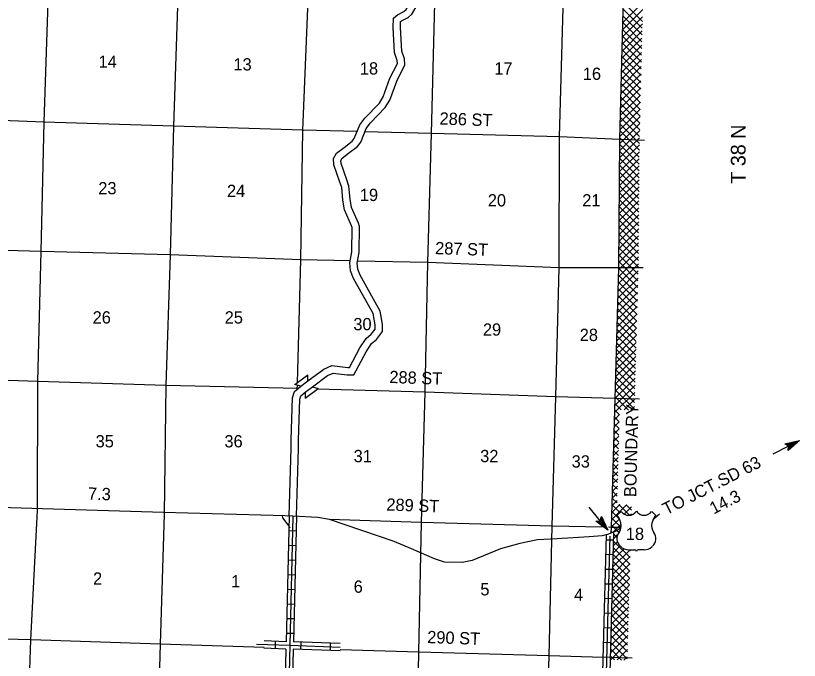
# Model space of a CAD drawing. Extents: x 281674 to 1373010, y 15256751 to 15982786.
# Drawn here: x 1022567 to 1054514, y 15700183 to 15726450 of the extents above; entities that cross this region are included whole.
import ezdxf

# ---------------------------------------------------------------- set-up
doc = ezdxf.new("R2010")
doc.units = 0
for name, color, linetype in [('L10', 7, 'Continuous'), ('L13', 7, 'Continuous'), ('L14', 7, 'Continuous'), ('L18', 7, 'Continuous'), ('L2', 7, 'Continuous'), ('L28', 7, 'Continuous'), ('L3', 7, 'Continuous'), ('L30', 7, 'Continuous'), ('L37', 7, 'Continuous'), ('L5', 7, 'Continuous'), ('L52', 7, 'Continuous'), ('L8', 7, 'Continuous'), ('L9', 7, 'Continuous')]:
    doc.layers.add(name, color=color, linetype=linetype)

msp = doc.modelspace()

# ---------------------------------------------------------------- linework, layer by layer
at = {"layer": 'L10'}
for points in [[(1036592, 15721999), (1036800, 15722276), (1037396, 15722888), (1037553, 15723139), (1037822, 15723900), (1038126, 15724506), (1038118, 15724629), (1038010, 15724949), (1037953, 15725970), (1037964, 15726354), (1038132, 15726487), (1038391, 15726620), (1038487, 15726705), (1038670, 15727011)], [(1036856, 15721850), (1037028, 15722080), (1037634, 15722702), (1037825, 15723008), (1038099, 15723783), (1038431, 15724444), (1038415, 15724688), (1038307, 15725007), (1038253, 15725974), (1038260, 15726206), (1038295, 15726234), (1038561, 15726370), (1038721, 15726511), (1038940, 15726878), (1038948, 15726902)], [(1036184, 15716377), (1036273, 15716826), (1036284, 15717823), (1036263, 15717892), (1035969, 15718542), (1035901, 15718931), (1035858, 15719447), (1035787, 15719664), (1035532, 15720367), (1035528, 15720625), (1035650, 15720842), (1035956, 15721079), (1036287, 15721331), (1036368, 15721445), (1036592, 15721999)], [(1036487, 15716365), (1036572, 15716795), (1036585, 15717865), (1036545, 15717998), (1036258, 15718631), (1036199, 15718970), (1036154, 15719507), (1036071, 15719761), (1035831, 15720422), (1035829, 15720548), (1035882, 15720642), (1036138, 15720841), (1036505, 15721120), (1036633, 15721300), (1036856, 15721850)], [(1037061, 15713468), (1037227, 15713683), (1037225, 15713852), (1037138, 15714309), (1036342, 15715745), (1036223, 15716050), (1036184, 15716377)], [(1037278, 15713259), (1037527, 15713582), (1037525, 15713881), (1037423, 15714413), (1036614, 15715873), (1036516, 15716124), (1036487, 15716365)], [(1034483, 15711565), (1035127, 15712047), (1035459, 15712197), (1036108, 15712117), (1036175, 15712115), (1036592, 15712911), (1036853, 15713296), (1037061, 15713468)], [(1034661, 15711326), (1035280, 15711787), (1035506, 15711889), (1036086, 15711818), (1036353, 15711810), (1036850, 15712757), (1037077, 15713092), (1037278, 15713259)], [(1033717, 15706063), (1033793, 15708839), (1033802, 15709163), (1033850, 15710875), (1033933, 15711136), (1034183, 15711344)], [(1034018, 15706052), (1034093, 15708829), (1034102, 15709155), (1034148, 15710824), (1034192, 15710961), (1034369, 15711108)]]:
    msp.add_lwpolyline(points, dxfattribs=at)
at = {"layer": 'L13'}
for p, q in [((1034047, 15711242), (1034052, 15711388)), ((1046854, 15705600), (1046734, 15705602))]:
    msp.add_line(p, q, dxfattribs=at)
for points in [[(1022897, 15690454), (1023011, 15695724), (1023185, 15701017), (1023458, 15706290), (1023464, 15711547), (1023612, 15716842), (1023726, 15722112), (1023901, 15727430), (1024090, 15732681), (1024213, 15737968), (1024319, 15743247), (1024433, 15748500), (1024540, 15753809)], [(1029781, 15753588), (1029602, 15743059), (1029445, 15737765), (1029290, 15732538), (1029183, 15727242), (1029001, 15721949), (1028871, 15716705), (1028688, 15711387), (1028617, 15706140), (1028460, 15700846), (1028312, 15695594), (1028145, 15690233)], [(1034055, 15711494), (1034195, 15716499), (1034276, 15721787), (1034492, 15727087), (1034622, 15732315), (1034771, 15737634), (1034844, 15742923), (1035001, 15748225), (1035056, 15751161)], [(1044085, 15692902), (1044152, 15695064), (1044310, 15700366), (1044433, 15705645), (1044581, 15710922), (1044728, 15716175), (1044736, 15721507), (1044892, 15726776), (1045038, 15732003), (1045197, 15737363), (1045345, 15742633), (1045389, 15744396)], [(1038823, 15692683), (1038904, 15695259), (1039001, 15700513), (1039107, 15705792), (1039256, 15711111), (1039363, 15716390), (1039519, 15721651), (1039651, 15726954), (1039685, 15728234)], [(1036483, 15721730), (1034276, 15721787), (1029001, 15721949), (1023726, 15722112), (1018503, 15722314), (1013245, 15722476), (1007982, 15722597)], [(1047197, 15721402), (1044736, 15721507), (1039519, 15721651), (1036803, 15721721)], [(1036200, 15716457), (1034195, 15716499), (1028871, 15716705), (1023612, 15716842), (1018354, 15716995), (1013096, 15717182), (1007912, 15717342)], [(1047151, 15716171), (1044728, 15716175), (1039363, 15716390), (1036504, 15716450)], [(1034075, 15711263), (1028688, 15711387), (1023464, 15711547), (1018206, 15711718), (1012957, 15711904), (1007767, 15712040)], [(1047001, 15710852), (1044581, 15710922), (1039256, 15711111), (1034864, 15711229)], [(1046471, 15705607), (1044433, 15705645), (1039107, 15705792), (1035341, 15705926)], [(1032692, 15700709), (1028460, 15700846), (1023185, 15701017), (1018033, 15701151)], [(1046519, 15700303), (1044310, 15700366), (1039001, 15700513), (1035791, 15700612)]]:
    msp.add_lwpolyline(points, dxfattribs=at)
at = {"layer": 'L18'}
for p, q in [((1033952, 15711417), (1034484, 15711813)), ((1034483, 15711565), (1034484, 15711813)), ((1034191, 15711347), (1033952, 15711417)), ((1034191, 15711347), (1034483, 15711565)), ((1034368, 15710859), (1034900, 15711255)), ((1034369, 15711108), (1034368, 15710859)), ((1034369, 15711108), (1034661, 15711326)), ((1034661, 15711326), (1034900, 15711255))]:
    msp.add_line(p, q, dxfattribs=at)
at = {"layer": 'L2'}
msp.add_lwpolyline([(1046847, 15705369), (1046854, 15705600), (1047001, 15710852), (1047151, 15716171), (1047197, 15721402), (1047328, 15726672), (1047492, 15731932), (1047643, 15737301), (1047792, 15742595), (1047921, 15747823), (1048035, 15753051)], dxfattribs=at)
at = {"layer": 'L28'}
for p, q in [((1046401, 15705870), (1045945, 15706429)), ((1046435, 15705982), (1046543, 15705849)), ((1046444, 15706010), (1046500, 15705942)), ((1046453, 15706039), (1046457, 15706034)), ((1046221, 15705848), (1046230, 15705837)), ((1046250, 15705852), (1046309, 15705781)), ((1046280, 15705855), (1046387, 15705724)), ((1046309, 15705859), (1046465, 15705667)), ((1046339, 15705863), (1046544, 15705611)), ((1046368, 15705866), (1046622, 15705554)), ((1046397, 15705870), (1046701, 15705498)), ((1046408, 15705895), (1046672, 15705573)), ((1046417, 15705924), (1046629, 15705665)), ((1046426, 15705953), (1046586, 15705757)), ((1046511, 15705735), (1046443, 15705819))]:
    msp.add_line(p, q, dxfattribs=at)
msp.add_lwpolyline([(1046401, 15705870), (1046453, 15706041), (1046710, 15705491), (1046216, 15705848)], close=True, dxfattribs=at)
at = {"layer": 'L3'}
for p, q in [((1047088, 15706095), (1047255, 15706252)), ((1048654, 15706095), (1048497, 15706252)), ((1047234, 15705782), (1047234, 15705782)), ((1048508, 15705771), (1048508, 15705792)), ((1047161, 15705396), (1047171, 15705406)), ((1048581, 15705396), (1048581, 15705396)), ((1047222, 15704830), (1047207, 15704843)), ((1048497, 15704811), (1048518, 15704832)), ((1047558, 15704686), (1047798, 15704686)), ((1048184, 15704686), (1047944, 15704686))]:
    msp.add_line(p, q, dxfattribs=at)
for points in [[(1033867, 15706060), (1033550, 15706068), (1028594, 15706205), (1023654, 15706358), (1018015, 15706530), (1012751, 15706700), (1007752, 15706846)], [(1045946, 15705208), (1045940, 15705208), (1044634, 15705134), (1043836, 15705088), (1043116, 15704948), (1042326, 15704719), (1041172, 15704249), (1040775, 15704168), (1040051, 15704188), (1039646, 15704316), (1038698, 15704724), (1037990, 15705021), (1035363, 15705918), (1034891, 15706006), (1033867, 15706060)]]:
    msp.add_lwpolyline(points, dxfattribs=at)
for centre, radius, start, end in [((1046491, 15705621), 760, 12.2899, 38.4099), ((1047559, 15706470), 378, 215.686, 325.8082), ((1048184, 15706470), 378, 214.1947, 324.6568), ((1049253, 15705621), 760, 141.5922, 166.936), ((1046791, 15705662), 459, 326.0856, 14.9122), ((1048952, 15705662), 459, 166.7495, 215.1852), ((1047488, 15705143), 411, 141.5649, 226.8935), ((1048256, 15705143), 411, 310.3399, 38.2937), ((1047560, 15705156), 470, 224.024, 270.0011), ((1048184, 15705156), 470, 270.0011, 311.99), ((1047795, 15704608), 78.3, 10.3708, 90.0011), ((1047949, 15704608), 78.3, 90.0011, 169.6315)]:
    msp.add_arc(centre, radius, start, end, dxfattribs=at)
at = {"layer": 'L37'}
for p, q in [((1047315, 15726165), (1048138, 15726988)), ((1048117, 15726215), (1047338, 15726994)), ((1047308, 15725875), (1048129, 15726696)), ((1048103, 15725663), (1047322, 15726444)), ((1048110, 15725939), (1047329, 15726720)), ((1047294, 15725295), (1048114, 15726116)), ((1047301, 15725585), (1048121, 15726406)), ((1048096, 15725387), (1047315, 15726168)), ((1047286, 15725005), (1048107, 15725826)), ((1048089, 15725111), (1047308, 15725892)), ((1047279, 15724715), (1048100, 15725536)), ((1048082, 15724835), (1047302, 15725616)), ((1047272, 15724425), (1048093, 15725245)), ((1048075, 15724559), (1047295, 15725340)), ((1047265, 15724135), (1048085, 15724955)), ((1048069, 15724283), (1047288, 15725064)), ((1047257, 15723845), (1048078, 15724665)), ((1048055, 15723731), (1047274, 15724512)), ((1048062, 15724007), (1047281, 15724788)), ((1047250, 15723555), (1048071, 15724375)), ((1048048, 15723455), (1047267, 15724236)), ((1047243, 15723265), (1048064, 15724085)), ((1048041, 15723179), (1047260, 15723960)), ((1047236, 15722974), (1048056, 15723795)), ((1048034, 15722903), (1047254, 15723684)), ((1047229, 15722684), (1048049, 15723505)), ((1048027, 15722627), (1047247, 15723408)), ((1047214, 15722104), (1048035, 15722925)), ((1047221, 15722394), (1048042, 15723215)), ((1048021, 15722351), (1047240, 15723132)), ((1047207, 15721814), (1048028, 15722635)), ((1048014, 15722075), (1047233, 15722856)), ((1047200, 15721524), (1048020, 15722345)), ((1048000, 15721523), (1047219, 15722304)), ((1048007, 15721799), (1047226, 15722580)), ((1047195, 15721237), (1048013, 15722055)), ((1047995, 15721245), (1047212, 15722028)), ((1047193, 15720951), (1048006, 15721765)), ((1047993, 15720965), (1047205, 15721752)), ((1047190, 15720666), (1047999, 15721475)), ((1047990, 15720684), (1047199, 15721476)), ((1047188, 15720381), (1047995, 15721188)), ((1047988, 15720404), (1047195, 15721197)), ((1047185, 15720095), (1047992, 15720903)), ((1047985, 15720124), (1047192, 15720917)), ((1047183, 15719810), (1047990, 15720617)), ((1047980, 15719563), (1047188, 15720356)), ((1047983, 15719843), (1047190, 15720636)), ((1047178, 15719239), (1047985, 15720046)), ((1047180, 15719525), (1047987, 15720332)), ((1047978, 15719283), (1047185, 15720076)), ((1047175, 15718954), (1047982, 15719761)), ((1047976, 15719002), (1047183, 15719795)), ((1047173, 15718669), (1047980, 15719476)), ((1047973, 15718722), (1047180, 15719515)), ((1047170, 15718383), (1047977, 15719190)), ((1047971, 15718441), (1047178, 15719234)), ((1047168, 15718098), (1047975, 15718905)), ((1047968, 15718161), (1047175, 15718954)), ((1047165, 15717812), (1047972, 15718620)), ((1047966, 15717881), (1047173, 15718674)), ((1047163, 15717527), (1047970, 15718334)), ((1047961, 15717320), (1047168, 15718113)), ((1047963, 15717600), (1047170, 15718393)), ((1047160, 15717242), (1047967, 15718049)), ((1047958, 15717040), (1047165, 15717833)), ((1047155, 15716671), (1047962, 15717478)), ((1047157, 15716956), (1047965, 15717763)), ((1047956, 15716759), (1047163, 15717552)), ((1047152, 15716386), (1047960, 15717193)), ((1047953, 15716479), (1047160, 15717272)), ((1047148, 15716099), (1047957, 15716907)), ((1047951, 15716198), (1047158, 15716991)), ((1047140, 15715808), (1047955, 15716622)), ((1047944, 15715923), (1047155, 15716711)), ((1047132, 15715517), (1047952, 15716337)), ((1047936, 15715647), (1047153, 15716431)), ((1047124, 15715226), (1047947, 15716049)), ((1047921, 15715097), (1047142, 15715876)), ((1047928, 15715372), (1047150, 15716151)), ((1047116, 15714935), (1047939, 15715758)), ((1047913, 15714822), (1047134, 15715601)), ((1047108, 15714644), (1047931, 15715467)), ((1047905, 15714547), (1047127, 15715325)), ((1047099, 15714353), (1047923, 15715176)), ((1047897, 15714272), (1047119, 15715050)), ((1047091, 15714062), (1047915, 15714885)), ((1047890, 15713997), (1047111, 15714775)), ((1047075, 15713480), (1047898, 15714303)), ((1047083, 15713771), (1047907, 15714594)), ((1047882, 15713722), (1047104, 15714500)), ((1047067, 15713189), (1047890, 15714012)), ((1047874, 15713446), (1047096, 15714225)), ((1047059, 15712898), (1047882, 15713721)), ((1047859, 15712896), (1047080, 15713675)), ((1047867, 15713171), (1047088, 15713950)), ((1047050, 15712607), (1047874, 15713430)), ((1047851, 15712621), (1047073, 15713400)), ((1047042, 15712316), (1047866, 15713139)), ((1047843, 15712346), (1047065, 15713124)), ((1047034, 15712025), (1047857, 15712848)), ((1047836, 15712071), (1047057, 15712849)), ((1047026, 15711734), (1047849, 15712557)), ((1047828, 15711796), (1047050, 15712574)), ((1047018, 15711443), (1047841, 15712266)), ((1047820, 15711521), (1047042, 15712299)), ((1047010, 15711151), (1047833, 15711975)), ((1047805, 15710970), (1047026, 15711749)), ((1047812, 15711246), (1047034, 15712024)), ((1047001, 15710860), (1047825, 15711684)), ((1047797, 15710695), (1047019, 15711474)), ((1046985, 15710278), (1047808, 15711102)), ((1046993, 15710569), (1047817, 15711393)), ((1047789, 15710420), (1047011, 15711199)), ((1047545, 15710382), (1047003, 15710923)), ((1047376, 15710387), (1047800, 15710811)), ((1047254, 15710390), (1046995, 15710648)), ((1047651, 15710379), (1047792, 15710520)), ((1046977, 15709987), (1047183, 15710193)), ((1047182, 15710179), (1046988, 15710373)), ((1046969, 15709696), (1047175, 15709902)), ((1047167, 15709628), (1046972, 15709823)), ((1047175, 15709903), (1046980, 15710098)), ((1046961, 15709405), (1047166, 15709611)), ((1047159, 15709353), (1046965, 15709548)), ((1046952, 15709114), (1047158, 15709320)), ((1047152, 15709078), (1046957, 15709273)), ((1046944, 15708823), (1047150, 15709029)), ((1047144, 15708803), (1046949, 15708998)), ((1046936, 15708532), (1047142, 15708738)), ((1047136, 15708528), (1046941, 15708722)), ((1046928, 15708241), (1047134, 15708447)), ((1047128, 15708253), (1046934, 15708447)), ((1047113, 15707702), (1046918, 15707897)), ((1046920, 15707950), (1047126, 15708156)), ((1047121, 15707978), (1046926, 15708172)), ((1046904, 15707368), (1047109, 15707574)), ((1047105, 15707427), (1046911, 15707622)), ((1046912, 15707659), (1047118, 15707865)), ((1046895, 15707077), (1047101, 15707283)), ((1047098, 15707152), (1046903, 15707347)), ((1046887, 15706786), (1047093, 15706992)), ((1047090, 15706877), (1046895, 15707072)), ((1046879, 15706495), (1047085, 15706701)), ((1047082, 15706602), (1046887, 15706796)), ((1046863, 15705913), (1047468, 15706518)), ((1046871, 15706204), (1047193, 15706526)), ((1047201, 15706201), (1046880, 15706521)), ((1047591, 15706093), (1047157, 15706527)), ((1047373, 15706141), (1047675, 15706443)), ((1047671, 15706295), (1047448, 15706519)), ((1047244, 15705591), (1046864, 15705971)), ((1047184, 15705935), (1046872, 15706246)), ((1047610, 15706095), (1047668, 15706153)), ((1046855, 15705622), (1047178, 15705946)), ((1047161, 15705391), (1046857, 15705696)), ((1046911, 15705396), (1047245, 15705730)), ((1046885, 15705385), (1046849, 15705421)), ((1046940, 15704859), (1047097, 15705016)), ((1047618, 15704369), (1046944, 15705043)), ((1046947, 15705149), (1047117, 15705319)), ((1047080, 15705190), (1046952, 15705318)), ((1046924, 15704278), (1047372, 15704726)), ((1046932, 15704568), (1047208, 15704845)), ((1047613, 15704091), (1046937, 15704767)), ((1046909, 15703697), (1047619, 15704407)), ((1046917, 15703988), (1047615, 15704686)), ((1047606, 15703816), (1046930, 15704491)), ((1047626, 15704644), (1047584, 15704686)), ((1046902, 15703407), (1047610, 15704115)), ((1047593, 15703545), (1046923, 15704216)), ((1046894, 15703116), (1047602, 15703824)), ((1047591, 15703265), (1046916, 15703940)), ((1046886, 15702826), (1047598, 15703537)), ((1047577, 15702996), (1046908, 15703664)), ((1046879, 15702535), (1047590, 15703247)), ((1047561, 15702446), (1046894, 15703113)), ((1047569, 15702721), (1046901, 15703389)), ((1046871, 15702244), (1047576, 15702949)), ((1047553, 15702171), (1046887, 15702837)), ((1046863, 15701954), (1047567, 15702658)), ((1047545, 15701897), (1046879, 15702562)), ((1046855, 15701663), (1047558, 15702366)), ((1047536, 15701622), (1046872, 15702287)), ((1046847, 15701372), (1047550, 15702075)), ((1047538, 15701338), (1046864, 15702011)), ((1046839, 15701082), (1047541, 15701784)), ((1047520, 15701073), (1046857, 15701736)), ((1046824, 15700500), (1047524, 15701201)), ((1046831, 15700791), (1047533, 15701492)), ((1047504, 15700523), (1046842, 15701185)), ((1047512, 15700798), (1046850, 15701460)), ((1046816, 15700209), (1047515, 15700909)), ((1047496, 15700249), (1046835, 15700910)), ((1047266, 15700195), (1046827, 15700634)), ((1047089, 15700200), (1047507, 15700618)), ((1046976, 15700202), (1046820, 15700359)), ((1047365, 15700193), (1047498, 15700326))]:
    msp.add_line(p, q, dxfattribs=at)
at = {"layer": 'L5'}
msp.add_line((1048815, 15706142), (1048548, 15705906), dxfattribs=at)
msp.add_lwpolyline([(1047242, 15705580), (1047073, 15705464), (1046689, 15705303), (1046473, 15705251), (1045940, 15705208)], dxfattribs=at)
at = {"layer": 'L52'}
for p, q in [((1048196, 15721359), (1047197, 15721402)), ((1048150, 15716170), (1047151, 15716171)), ((1048001, 15710823), (1047001, 15710852)), ((1054078, 15708914), (1053436, 15708587)), ((1053924, 15709001), (1053930, 15709004)), ((1053950, 15708986), (1054029, 15709026)), ((1053976, 15708971), (1054128, 15709049)), ((1054003, 15708957), (1054227, 15709072)), ((1054029, 15708942), (1054327, 15709094)), ((1054055, 15708927), (1054426, 15709117)), ((1054067, 15708793), (1054218, 15708870)), ((1054070, 15708823), (1054290, 15708935)), ((1054073, 15708852), (1054362, 15709000)), ((1054075, 15708882), (1054434, 15709065)), ((1054078, 15708911), (1054505, 15709129)), ((1054233, 15708994), (1054137, 15708945)), ((1054062, 15708734), (1054074, 15708741)), ((1054065, 15708764), (1054146, 15708806)), ((1047245, 15705592), (1046854, 15705600)), ((1047705, 15700268), (1046819, 15700294))]:
    msp.add_line(p, q, dxfattribs=at)
msp.add_lwpolyline([(1054078, 15708914), (1053922, 15709002), (1054514, 15709137), (1054061, 15708729)], close=True, dxfattribs=at)
at = {"layer": 'L8'}
for p, q in [((1033717, 15706059), (1033592, 15700941)), ((1034017, 15706056), (1033891, 15700930)), ((1033702, 15705466), (1034002, 15705459)), ((1046646, 15705095), (1046945, 15705087)), ((1033701, 15704869), (1034000, 15704862)), ((1046631, 15704502), (1046929, 15704494)), ((1033674, 15704274), (1033972, 15704267)), ((1046615, 15703902), (1046913, 15703894)), ((1033659, 15703678), (1033958, 15703670)), ((1046600, 15703302), (1046898, 15703294)), ((1033645, 15703081), (1033943, 15703074)), ((1033630, 15702485), (1033928, 15702477)), ((1046584, 15702709), (1046882, 15702701)), ((1033616, 15701888), (1033914, 15701881)), ((1046568, 15702116), (1046866, 15702108)), ((1046552, 15701516), (1046850, 15701508)), ((1033601, 15701292), (1033899, 15701285)), ((1033592, 15700941), (1032703, 15700973)), ((1033150, 15700956), (1033140, 15700658)), ((1046536, 15700916), (1046834, 15700908)), ((1033584, 15700641), (1032690, 15700673)), ((1033584, 15700641), (1033340, 15690331)), ((1033884, 15700631), (1033641, 15690367)), ((1046520, 15700323), (1046818, 15700315))]:
    msp.add_line(p, q, dxfattribs=at)
for points in [[(1033756, 15705572), (1033694, 15705689), (1033641, 15705764), (1033453, 15705995), (1033448, 15706071)], [(1033867, 15706060), (1033738, 15700786), (1033488, 15690221), (1036112, 15690149), (1038727, 15690060), (1038565, 15684779), (1038500, 15682130), (1038435, 15679488), (1040109, 15679434), (1042573, 15679369), (1046097, 15679285), (1054260, 15679055)], [(1033616, 15706067), (1033605, 15706046)], [(1046542, 15689952), (1046885, 15702757), (1046954, 15705411)], [(1046242, 15689962), (1046585, 15702765), (1046651, 15705293)]]:
    msp.add_lwpolyline(points, dxfattribs=at)
at = {"layer": 'L9'}
for p, q in [((1035800, 15700862), (1033891, 15700930)), ((1034197, 15700619), (1034208, 15700919)), ((1035397, 15700577), (1035407, 15700876)), ((1035790, 15700563), (1033884, 15700631))]:
    msp.add_line(p, q, dxfattribs=at)
for points in [[(1045961, 15674078), (1046097, 15679285), (1046259, 15684525), (1046388, 15689807), (1046388, 15689807), (1046735, 15702761), (1046799, 15705236)], [(1033738, 15700786), (1032380, 15700834)], [(1035795, 15700712), (1033738, 15700786)]]:
    msp.add_lwpolyline(points, dxfattribs=at)

# ---------------------------------------------------------------- texts
at = {"layer": 'L14'}
for s, p in [('14', (1025947, 15724326)), ('13', (1031445, 15724217)), ('18', (1036598, 15724052)), ('17', (1042080, 15724052)), ('16', (1045687, 15723833)), ('23', (1025935, 15719171)), ('24', (1031182, 15719061)), ('19', (1036598, 15718897)), ('20', (1041814, 15718677)), ('21', (1045664, 15718677)), ('26', (1025704, 15713906)), ('25', (1031088, 15713906)), ('30', (1036332, 15713632)), ('29', (1041614, 15713412)), ('28', (1045561, 15713193)), ('35', (1025826, 15708860)), ('36', (1031077, 15708860)), ('31', (1036344, 15708257)), ('32', (1041504, 15708257)), ('33', (1045232, 15708037)), ('2', (1025721, 15703266)), ('1', (1031351, 15703156)), ('6', (1036345, 15702937)), ('5', (1041510, 15702827)), ('4', (1045331, 15702608))]:
    msp.add_text(s, height=500, rotation=0.0001, dxfattribs=at).set_placement(p)
at = {"layer": 'L28'}
msp.add_text('7.3', height=500, rotation=358.2852, dxfattribs=at).set_placement((1025510, 15706731))
at = {"layer": 'L3'}
msp.add_text('18', height=500, rotation=0.0001, dxfattribs=at).set_placement((1047441, 15705087))
at = {"layer": 'L30'}
for s, p in [('286 ST', (1039840, 15722016)), ('287 ST', (1039660, 15716736)), ('288 ST', (1037794, 15711485)), ('289 ST', (1037672, 15706287)), ('290 ST', (1039337, 15700887))]:
    msp.add_text(s, height=500, rotation=358, dxfattribs=at).set_placement(p)
at = {"layer": 'L37'}
msp.add_text('BOUNDARY', height=500, rotation=88.5727, dxfattribs=at).set_placement((1047863, 15706828))
at = {"layer": 'L52'}
for s, height, rotation, p in [('T 38 N', 600, 89.9999, (1052322, 15719605)), ('TO JCT.SD 63', 499.99, 27.0542, (1049097, 15706089)), ('14.3', 500, 27.0542, (1051017, 15706118))]:
    msp.add_text(s, height=height, rotation=rotation, dxfattribs=at).set_placement(p)

doc.saveas('drawing.dxf')
